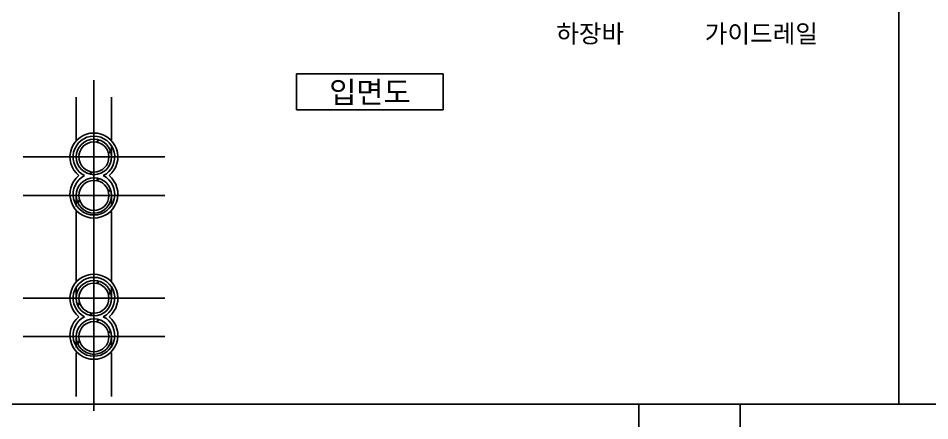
# Model space of a CAD drawing. Extents: x 4650 to 80882, y 2100 to 57300.
# Drawn here: x 33151 to 45779, y 30068 to 35644 of the extents above; entities that cross this region are included whole.
import ezdxf
from ezdxf.enums import TextEntityAlignment as Align

# ---------------------------------------------------------------- set-up
doc = ezdxf.new("R2010")
doc.units = 0
doc.header["$LTSCALE"] = 200
doc.header["$MEASUREMENT"] = 0
doc.layers.get('0').update_dxf_attribs({"linetype": 'CONTINUOUS'})
for name, color, linetype in [('A-SYM-LEAD', 7, 'CONTINUOUS'), ('AUX', 1, 'CONTINUOUS'), ('CENTER', 1, 'CONTINUOUS'), ('DIM', 7, 'CONTINUOUS'), ('TEX', 3, 'CONTINUOUS'), ('TEXT', 3, 'CONTINUOUS'), ('TEXT-NOTE', 6, 'CONTINUOUS')]:
    doc.layers.add(name, color=color, linetype=linetype)
doc.styles.add('스타일1', font='malgun.ttf')

# ---------------------------------------------------------------- blocks, each defined once
blk = doc.blocks.new('room-1')
at = {"layer": 'TEXT-NOTE', "color": 6}
for p, q in [((0, 5), (20.29, 5)), ((0, 0), (0, 5)), ((20.29, 5), (20.29, 0)), ((20.29, 0), (0, 0))]:
    blk.add_line(p, q, dxfattribs=at)
at = {"layer": 'TEXT-NOTE', "color": 3, "style": '스타일1'}
blk.add_attdef('실명', text='', height=3, dxfattribs=at).set_placement((10.15, 2.59), align=Align.MIDDLE)

msp = doc.modelspace()

# ---------------------------------------------------------------- linework, layer by layer
msp.add_line((45350, 30300), (45350, 53900))
at = {"layer": 'A-SYM-LEAD'}
for points in [[(42216, 36290.9, 0, 100, 0), (42216, 35991.7, 0, 0, 0), (42216, 35385.9, 0, 0, 0), (42599.3, 35385.9, 0, 0, 0)], [(40158.2, 35928.9, 0, 100, 0), (40158.2, 35629.7, 0, 0, 0), (40158.2, 35385.9, 0, 0, 0), (40541.5, 35385.9, 0, 0, 0)], [(33867.8, 33856.1, 0, 100, 0), (33568.6, 33856.1, 0, 0, 0), (33012, 33856.1, 0, 0, 0)]]:
    msp.add_lwpolyline(points, format="xyseb", dxfattribs=at)
at = {"layer": 'AUX'}
for p, q in [((34199.7, 34787.8), (34199.7, 30206.2)), ((33954.4, 33945.8), (33954.4, 34551.9)), ((34445, 33945.8), (34445, 34551.9)), ((34445, 33722.3), (34445, 33874.3)), ((33954.4, 33037.5), (33954.4, 33189.5)), ((34445, 33037.5), (34445, 33189.5)), ((33954.4, 31989.7), (33954.4, 32966)), ((34445, 31989.7), (34445, 32966)), ((33954.4, 31766.2), (33954.4, 31918.2)), ((34445, 31766.2), (34445, 31918.2)), ((33954.4, 31081.5), (33954.4, 31233.4)), ((34445, 31081.5), (34445, 31233.4)), ((33954.4, 31010), (33954.4, 30403.9)), ((34445, 31010), (34445, 30403.9))]:
    msp.add_line(p, q, dxfattribs=at)
for centre, radius in [((34199.7, 33722.3), 245.3), ((34199.7, 33722.3), 208.5), ((34199.7, 33189.5), 245.3), ((34199.7, 33189.5), 208.5), ((34199.7, 31766.2), 245.3), ((34199.7, 31766.2), 208.5), ((34199.7, 31233.4), 245.3), ((34199.7, 31233.4), 208.5)]:
    msp.add_circle(centre, radius, dxfattribs=at)
for centre, radius, start, end in [((34199.7, 33722.3), 331.8, 309.09831, 230.90169), ((34199.7, 33722.3), 288.6, 296.82149, 243.17851), ((34199.7, 33207.3), 331.8, 129.09831, 50.90169), ((34199.7, 33207.3), 288.6, 116.82149, 63.17851), ((34199.7, 31766.2), 331.8, 309.09831, 230.90169), ((34199.7, 31766.2), 288.6, 296.82149, 243.17851), ((34199.7, 31251.2), 331.8, 129.09831, 50.90169), ((34199.7, 31251.2), 288.6, 116.82149, 63.17851)]:
    msp.add_arc(centre, radius, start, end, dxfattribs=at)
at = {"layer": 'CENTER', "color": 1}
for p, q in [((33218.5, 33722.3), (35180.8, 33722.3)), ((33218.5, 33189.5), (35180.8, 33189.5)), ((33218.5, 31766.2), (35180.8, 31766.2)), ((33218.5, 31233.4), (35180.8, 31233.4))]:
    msp.add_line(p, q, dxfattribs=at)
at = {"layer": 'DIM', "color": 5}
for p, q in [((34263.1, 33959.3), (34235.1, 33927.8)), ((34274.1, 33956), (34246.8, 33925.4)), ((34429, 33809.4), (34400.7, 33777.6)), ((34432.9, 33798.2), (34403.7, 33765.3)), ((34168.3, 33516.2), (34140, 33484.4)), ((34180.8, 33514.7), (34151.6, 33481.8)), ((34263.1, 33426.5), (34235.1, 33395)), ((34274.1, 33423.2), (34246.8, 33392.6)), ((34429, 33276.6), (34400.7, 33244.8)), ((34432.9, 33265.4), (34403.7, 33232.5)), ((33999.7, 33130.3), (33971.7, 33098.8)), ((34003.5, 33118.9), (33976.3, 33088.2)), ((34263.1, 32003.2), (34235.1, 31971.7)), ((34274.1, 32000), (34246.8, 31969.3)), ((34429, 31853.3), (34400.7, 31821.5)), ((34432.9, 31842.1), (34403.7, 31809.3)), ((33999.7, 31707), (33971.7, 31675.5)), ((34003.5, 31695.6), (33976.3, 31664.9)), ((34168.3, 31560.1), (34140, 31528.3)), ((34180.8, 31558.6), (34151.6, 31525.7)), ((34263.1, 31470.4), (34235.1, 31438.9)), ((34274.1, 31467.2), (34246.8, 31436.5)), ((34429, 31320.6), (34400.7, 31288.7)), ((34432.9, 31309.3), (34403.7, 31276.5)), ((33999.7, 31174.2), (33971.7, 31142.7)), ((34003.5, 31162.8), (33976.3, 31132.1))]:
    msp.add_line(p, q, dxfattribs=at)
at = {"layer": 'TEX', "color": 6}
msp.add_line((41750, 30300), (41750, 20900), dxfattribs=at)
at = {"layer": 'TEX', "color": 7}
msp.add_line((43150, 30300), (43150, 27500), dxfattribs=at)
at = {"layer": 'TEX', "color": 6}
msp.add_lwpolyline([(4650, 30300), (73350, 30300)], dxfattribs=at)

# ---------------------------------------------------------------- block references
at = {"layer": 'TEXT-NOTE'}
ref = msp.add_blockref('room-1', (37008.3, 34375.7), dxfattribs=dict(at, xscale=100, yscale=100, zscale=100))
ref.add_attrib('실명', '입면도', dxfattribs={"color": 3, "height": 300, "style": '스타일1'}).set_placement((38023, 34625.7), align=Align.MIDDLE)

# ---------------------------------------------------------------- texts
at = {"layer": 'TEXT', "style": '스타일1'}
for s, p in [('하장바', (40604, 35306.1)), ('가이드레일', (42661.8, 35306.1))]:
    msp.add_text(s, height=250, dxfattribs=at).set_placement(p)

doc.saveas('drawing.dxf')
